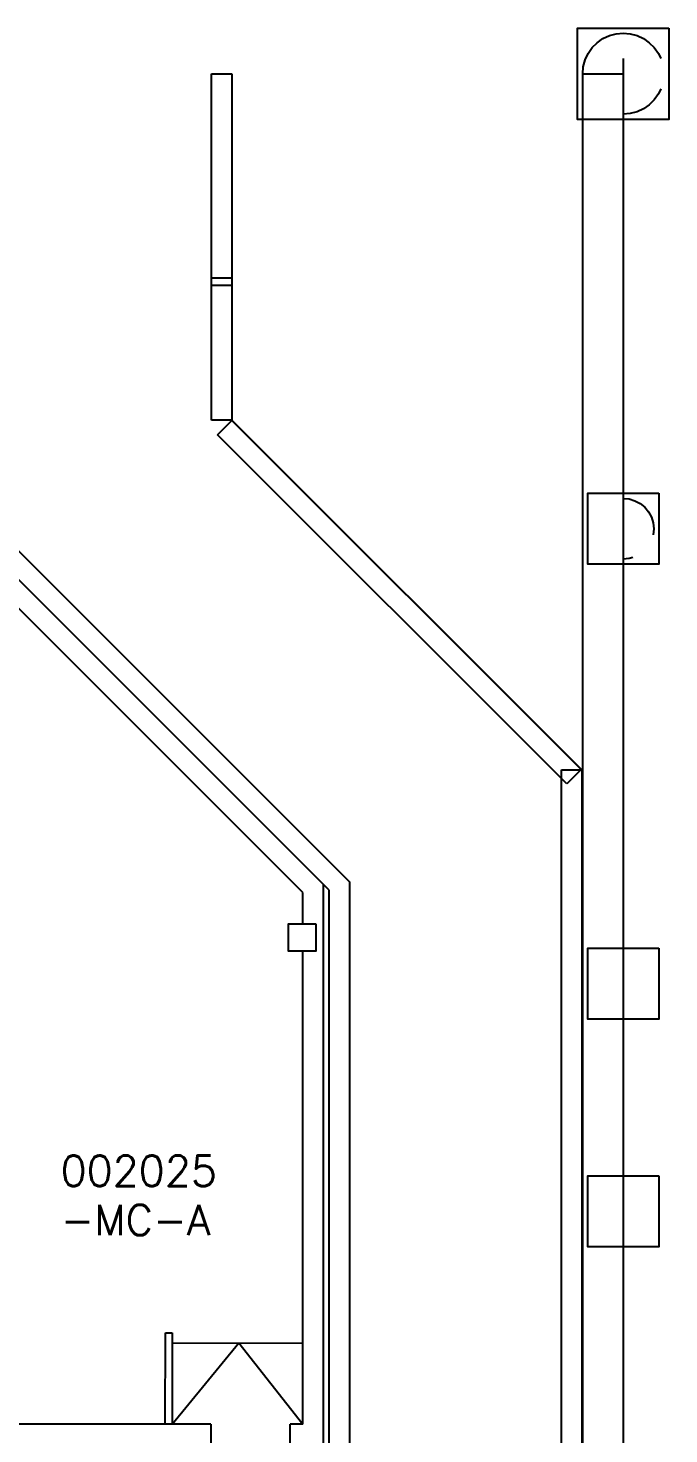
# Model space of a CAD drawing. Extents: x -1957 to 1822, y 4767 to 7331.
# Drawn here: x 1443 to 1822, y 6498 to 7331 of the extents above; entities that cross this region are included whole.
import ezdxf

# ---------------------------------------------------------------- set-up
doc = ezdxf.new("R2010")
doc.units = 0
doc.header["$LTSCALE"] = 48
doc.header["$MEASUREMENT"] = 0
for name, color, linetype in [('ARROOMNO', 4, 'CONTINUOUS'), ('COL', 14, 'CONTINUOUS'), ('EXWALL', 8, 'CONTINUOUS')]:
    doc.layers.add(name, color=color, linetype=linetype)
doc.styles.add('ROMANS', font='romans.shx', dxfattribs={"height": 18})

msp = doc.modelspace()

# ---------------------------------------------------------------- linework, layer by layer
at = {"layer": 'COL', "flags": 128}
for points in [[(1822.33, 7330.55), (1822.33, 7276.55), (1768.33, 7276.55), (1768.33, 7330.55), (1822.33, 7330.55)], [(1771.33, 7303.55), (1771.69, 7307.72), (1772.77, 7311.76), (1774.54, 7315.55), (1776.94, 7318.98), (1779.9, 7321.93), (1783.33, 7324.33), (1787.12, 7326.1), (1791.16, 7327.18), (1795.33, 7327.55), (1799.49, 7327.18), (1803.53, 7326.1), (1807.33, 7324.33), (1810.75, 7321.93), (1813.71, 7318.98), (1816.11, 7315.55), (1817.51, 7312.55)], [(1817.51, 7294.55), (1816.11, 7291.55), (1813.71, 7288.12), (1810.75, 7285.16), (1807.33, 7282.76), (1803.53, 7281), (1799.49, 7279.91), (1795.33, 7279.55)], [(1816.33, 7055.17), (1816.33, 7013.17), (1774.33, 7013.17), (1774.33, 7055.17), (1816.33, 7055.17)], [(1795.33, 7052.17), (1798.84, 7051.83), (1802.21, 7050.8), (1805.33, 7049.14), (1808.05, 7046.9), (1810.29, 7044.17), (1811.96, 7041.06), (1812.98, 7037.69), (1813.33, 7034.17), (1812.98, 7030.66), (1812.95, 7030.56)], [(1800.93, 7017.15), (1798.84, 7016.52), (1795.33, 7016.17)], [(1613.33, 6800.24), (1613.33, 6784.24), (1597.33, 6784.24), (1597.33, 6800.24), (1613.33, 6800.24)], [(1613.33, 6800.24), (1613.33, 6784.24), (1597.33, 6784.24), (1597.33, 6800.24), (1613.33, 6800.24)], [(1613.33, 6800.24), (1613.33, 6784.24), (1597.33, 6784.24), (1597.33, 6800.24), (1613.33, 6800.24)], [(1816.33, 6785.92), (1816.33, 6743.92), (1774.33, 6743.92), (1774.33, 6785.92), (1816.33, 6785.92)], [(1816.33, 6651.17), (1816.33, 6609.17), (1774.33, 6609.17), (1774.33, 6651.17), (1816.33, 6651.17)]]:
    msp.add_lwpolyline(points, dxfattribs=at)
at = {"layer": 'EXWALL'}
for p, q in [((1795.33, 7312.55), (1795.33, 5289.55)), ((1551.74, 7299.14), (1551.74, 7303.55)), ((1551.74, 7303.55), (1563.74, 7303.55)), ((1551.74, 7182.74), (1551.74, 7299.14)), ((1563.74, 7303.55), (1563.74, 7178.33)), ((1771.33, 5265.55), (1771.33, 7303.55)), ((1771.33, 7303.55), (1795.33, 7303.55)), ((1551.74, 7098.44), (1551.74, 7182.74)), ((1551.74, 7182.74), (1563.74, 7182.74)), ((1551.74, 7178.33), (1563.74, 7178.33)), ((1563.74, 7178.33), (1563.74, 7098.49)), ((1563.74, 7098.44), (1551.74, 7098.44)), ((1555.26, 7089.84), (1563.74, 7098.33)), ((1563.74, 7098.49), (1770.74, 6891.49)), ((1563.74, 7098.49), (1563.74, 7098.44)), ((1563.74, 7098.33), (1770.41, 6891.66)), ((1758.74, 6886.36), (1555.26, 7089.84)), ((1605.74, 6818.9), (1362.06, 7062.59)), ((1617.74, 6823.87), (1407.74, 7033.87)), ((1419.74, 7038.84), (1633.33, 6825.26)), ((1758.74, 6891.49), (1770.74, 6891.49)), ((1758.74, 4929.55), (1758.74, 6891.49)), ((1770.41, 6891.66), (1761.93, 6883.17)), ((1770.74, 6891.49), (1770.74, 4929.55)), ((1770.74, 6891.49), (1770.74, 6891.49)), ((1761.93, 6883.17), (1758.74, 6886.36)), ((1617.75, 6823.87), (1617.74, 5992.25)), ((1621.33, 6820.29), (1617.74, 6823.87)), ((1617.74, 6823.87), (1617.74, 6823.87)), ((1633.33, 6825.26), (1633.33, 4829.86)), ((1605.74, 6800.24), (1605.74, 6818.9)), ((1621.33, 4822.93), (1621.33, 6820.29)), ((1605.74, 6504.24), (1605.74, 6784.24)), ((1524.33, 6504.25), (1524.4, 6558.25)), ((1524.4, 6558.25), (1528.4, 6558.24)), ((1528.4, 6558.24), (1528.33, 6504.24)), ((1528.33, 6504.24), (1567.8, 6552.2)), ((1528.39, 6552.24), (1605.74, 6552.15)), ((1567.8, 6552.2), (1605.74, 6504.24)), ((1551.33, 6504.24), (1411.48, 6504.24)), ((1551.33, 6504.24), (1551.33, 6488.24)), ((1598.32, 6488.24), (1598.33, 6504.24)), ((1605.74, 6504.24), (1598.33, 6504.24))]:
    msp.add_line(p, q, dxfattribs=at)

# ---------------------------------------------------------------- texts
at = {"layer": 'ARROOMNO', "style": 'ROMANS'}
for s, p in [('002025', (1462.36, 6645.13)), ('-MC-A', (1462.36, 6615.98))]:
    msp.add_text(s, height=18, dxfattribs=at).set_placement(p)

doc.saveas('drawing.dxf')
